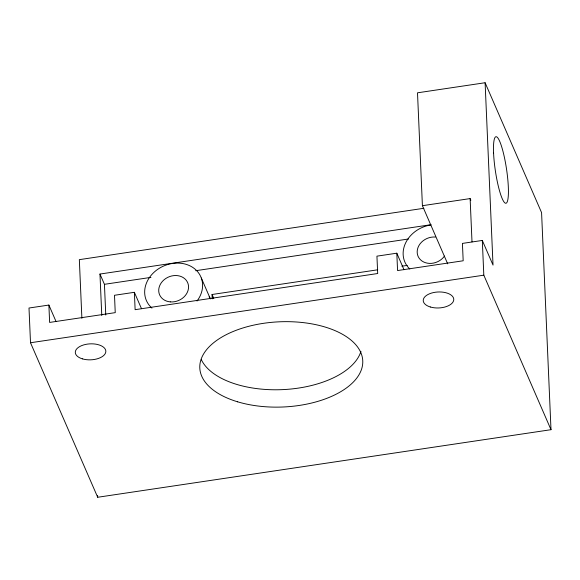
<?xml version="1.0" encoding="UTF-8"?>
<svg xmlns="http://www.w3.org/2000/svg" width="580" height="580" viewBox="0 0 580 580"><rect width="100%" height="100%" fill="white"/><g stroke="black" fill="none" stroke-linecap="round" stroke-linejoin="round"><path stroke-width="0.87" d="M56.072 321.581L48.88 305.058L29 308.024L30.508 342.751L97.694 497.263L551 429.693L541.575 212.606L485.105 82.737L417.506 92.815L422.407 205.697L447.688 263.835M422.407 205.697L470.126 198.585L470.844 200.245M423.878 208.285L79.337 259.651L81.889 318.326M101.775 315.52L99.97 274.05L430.918 224.714M99.97 274.05L104.436 284.316L150.945 277.385M195.67 270.715L408.552 238.982M141.484 308.661L134.371 292.313L114.492 295.278L115.246 312.642L49.633 322.422L48.88 305.058M403.999 269.714L396.814 253.192L376.935 256.157L377.689 273.521L135.125 309.676L134.371 292.313M485.105 82.737L493.022 265.082L482.306 240.446L462.427 243.411L463.181 260.775L397.568 270.555L396.814 253.192M212.244 298.838L212.055 294.495L377.703 269.801M401.882 266.198L407.254 265.394M30.508 342.751L483.814 275.181L551 429.693M212.055 294.495L213.774 298.439M201.311 278.023L210.279 298.649M482.306 240.446L483.814 275.181M470.126 198.585L472.004 241.889M104.436 284.316L105.77 315.012M97.614 495.458L97.694 497.263M444.49 256.063A15.29 12.782 -23.5 0 1 425.365 262.675A15.29 12.782 -23.5 0 1 418.057 247.385A15.29 12.782 -23.5 0 1 435.406 237.046M409.799 269.019A29.689 24.817 -23.5 0 1 405.645 242.889A29.689 24.817 -23.5 0 1 430.998 224.917M209.148 296.771A29.689 24.817 -23.5 0 1 210.381 298.888M151.953 308.118A29.689 24.817 -23.5 0 1 152.917 273.354A29.689 24.817 -23.5 0 1 192.35 267.155A29.689 24.817 -23.5 0 1 197.019 301.035M360.956 351.371A81.562 42.637 -2.5 0 1 283.678 389.572A81.562 42.637 -2.5 0 1 201.332 359.651M493.58 153.033A33.647 5.648 81.5 0 0 505.709 203.261A33.647 5.648 81.5 0 0 503.549 153.627A33.647 5.648 81.5 0 0 493.58 153.033M170.317 301.89A15.29 12.782 -23.5 0 0 187.884 283.214A15.29 12.782 -23.5 0 0 162.683 281.097A15.29 12.782 -23.5 0 0 170.317 301.89M237.662 401.824A81.562 42.637 -2.5 0 0 362.71 363.58A81.562 42.637 -2.5 0 0 243.44 327.809A81.562 42.637 -2.5 0 0 237.662 401.824M430.316 306.987A15.29 7.997 -2.5 0 0 453.763 299.817A15.29 7.997 -2.5 0 0 431.404 293.11A15.29 7.997 -2.5 0 0 430.316 306.987M82.382 358.853A15.29 7.997 -2.5 0 0 105.828 351.683A15.29 7.997 -2.5 0 0 83.469 344.977A15.29 7.997 -2.5 0 0 82.382 358.853"/></g></svg>
